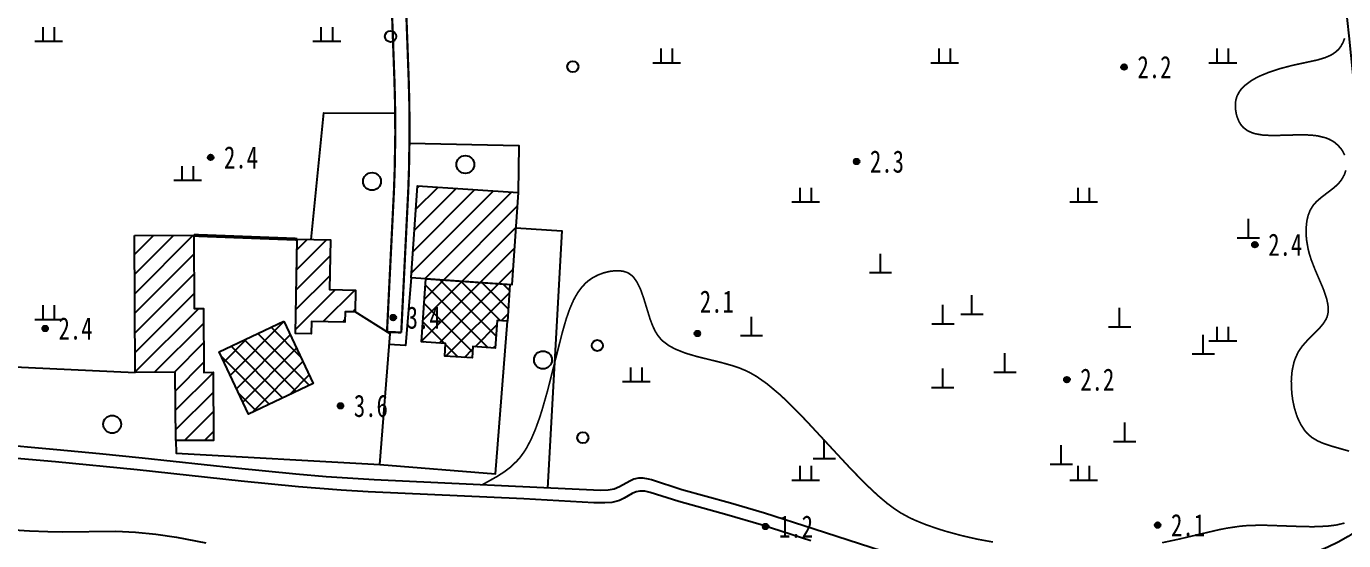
# Model space of a CAD drawing. Header units: metres. Extents: x 494039 to 619385, y 3351420 to 3402703.
# Drawn here: x 590308.2 to 590545.1, y 3392551 to 3392643.5 of the extents above; entities that cross this region are included whole.
import ezdxf
from ezdxf.enums import TextEntityAlignment as Align

# ---------------------------------------------------------------- set-up
doc = ezdxf.new("R2010")
doc.units = ezdxf.units.M
for name, pattern in [('2430', [0]), ('2450', [0]), ('8521', [0]), ('9610', [0])]:
    doc.linetypes.add(name, pattern=pattern)
for name, color, linetype in [('210100', 130, 'Continuous'), ('310300', 8, 'Continuous'), ('310500', 8, 'Continuous'), ('340703', 8, 'Continuous'), ('380201', 8, '2430'), ('380202', 8, '2450'), ('420500', 8, 'Continuous'), ('510301', 8, 'Continuous'), ('720100', 8, 'Continuous'), ('760201', 8, '8521'), ('810100', 8, '9610'), ('810302', 8, 'Continuous'), ('810501', 8, 'Continuous')]:
    doc.layers.add(name, color=color, linetype=linetype)
doc.layers.add('710101', color=8, linetype='Continuous', lineweight=0)
pattern_1 = [(45, (0, 0), (-1.767766953, 1.767766953), []), (135, (0, 0), (-1.767766953, -1.767766953), [])]
pattern_2 = [(45, (0, 0), (-1.767766953, 1.767766953), [])]

# ---------------------------------------------------------------- blocks, each defined once
blk = doc.blocks.new('of')
at = {"color": 0, "linetype": 'Continuous'}
for p, q in [((0, 0), (0, 1.7)), ((-1, 0), (1, 0))]:
    blk.add_line(p, q, dxfattribs=at)
blk = doc.blocks.new('gc170')
at = {"linetype": 'Continuous'}
blk.add_circle((0, 0), 0.5, dxfattribs=at)
blk = doc.blocks.new('p_point')
for radius in [0.25, 0.2, 0.15, 0.1, 0.05]:
    blk.add_circle((0, 0), radius)
blk.add_point((0, 0))
blk = doc.blocks.new('v1')
blk.add_circle((0, 0), 0.8)
blk = doc.blocks.new('vm')
at = {"linetype": 'Continuous'}
for p, q in [((-0.5, 0), (-0.5, 1.3)), ((0.5, 1.3), (0.5, 0)), ((1.25, 0), (-1.25, 0))]:
    blk.add_line(p, q, dxfattribs=at)
blk = doc.blocks.new('1-3&1-4')
at = {"layer": '310300', "linetype": 'Continuous'}
h = blk.add_hatch(dxfattribs=at)
h.set_pattern_fill('ANSI31', color=8, scale=20, style=0)
h.set_pattern_definition(pattern_2)
h.paths.add_polyline_path([(590377.4286, 3392598.2477), (590378.5344, 3392614.8389), (590396.6179, 3392613.6336), (590395.512, 3392597.0424)])
h = blk.add_hatch(dxfattribs=at)
h.set_pattern_fill('ANSI31', color=8, scale=20, style=0)
h.set_pattern_definition(pattern_2)
h.paths.add_polyline_path([(590327.6574, 3392605.8572), (590338.3154, 3392605.917), (590338.3893, 3392592.7761), (590340.0359, 3392592.7854), (590340.1005, 3392581.2825), (590341.7824, 3392581.2919), (590341.8511, 3392569.0547), (590335.0666, 3392569.0165), (590334.9974, 3392581.3231), (590327.7955, 3392581.2827)])
h = blk.add_hatch(dxfattribs=at)
h.set_pattern_fill('ANSI31', color=8, scale=20, style=0)
h.set_pattern_definition(pattern_2)
h.paths.add_polyline_path([(590356.9318, 3392605.2112), (590362.8751, 3392605.0943), (590362.6997, 3392596.1765), (590367.4152, 3392596.0837), (590367.3379, 3392592.1572), (590365.5271, 3392592.1928), (590365.4903, 3392590.3204), (590359.4691, 3392590.4388), (590359.4255, 3392588.2236), (590356.5988, 3392588.2792)])
at = {"layer": '310500', "linetype": 'Continuous'}
h = blk.add_hatch(dxfattribs=at)
h.set_pattern_fill('ANSI37', color=8, scale=20, style=0)
h.set_pattern_definition(pattern_1)
h.paths.add_polyline_path([(590395.1673, 3392597.0654), (590394.7284, 3392590.4817), (590392.8551, 3392590.6066), (590392.5252, 3392585.6572), (590388.4876, 3392585.9263), (590388.3512, 3392583.8811), (590383.4314, 3392584.209), (590383.5811, 3392586.4553), (590379.2608, 3392586.7432), (590380.0161, 3392598.0753)])
h = blk.add_hatch(dxfattribs=at)
h.set_pattern_fill('ANSI37', color=8, scale=20, style=0)
h.set_pattern_definition(pattern_1)
h.paths.add_polyline_path([(590354.5008, 3392590.4668), (590359.7976, 3392579.2863), (590348.1465, 3392573.7667), (590342.8498, 3392584.9472)])
at = {"layer": '210100', "color": 141, "linetype": 'Continuous', "flags": 128}
for points in [[(590449.2398, 3392551.0176), (590440.3187, 3392553.8519), (590434.1758, 3392555.6757), (590425.5223, 3392558.0672), (590420.3805, 3392559.7109), (590419.394, 3392559.9046), (590418.5237, 3392559.9271), (590417.854, 3392559.8023), (590417.1637, 3392559.5111), (590415.7173, 3392558.6527), (590414.8767, 3392558.261), (590414.4295, 3392558.1144), (590413.5088, 3392557.9159), (590412.1987, 3392557.8066), (590410.2412, 3392557.856), (590397.6671, 3392558.5405), (590369.6614, 3392559.8403), (590364.8444, 3392560.1257), (590357.1323, 3392560.7225), (590346.8385, 3392561.7471), (590328.1139, 3392563.7566), (590313.4794, 3392565.2004), (590301.6247, 3392566.2527)], [(590303.098, 3392553.1616), (590308.7951, 3392552.7736), (590312.0556, 3392552.6558), (590314.6375, 3392552.638), (590324.3186, 3392552.7147), (590327.8524, 3392552.5788), (590331.5174, 3392552.2068), (590335.1825, 3392551.6503), (590340.5002, 3392550.6631)]]:
    blk.add_lwpolyline(points, dxfattribs=at)
at = {"layer": '310300', "color": 8, "linetype": 'Continuous', "flags": 128}
for points, elevation in [([(590377.4286, 3392598.2477), (590378.5344, 3392614.8389), (590396.6179, 3392613.6336), (590395.512, 3392597.0424)], 6.9435), ([(590356.9318, 3392605.2112), (590362.8751, 3392605.0943), (590362.6997, 3392596.1765), (590367.4152, 3392596.0837), (590367.3379, 3392592.1572), (590365.5271, 3392592.1928), (590365.4903, 3392590.3204), (590359.4691, 3392590.4388), (590359.4255, 3392588.2236), (590356.5988, 3392588.2792)], 6.4686)]:
    blk.add_lwpolyline(points, close=True, dxfattribs=dict(at, elevation=elevation))
blk.add_lwpolyline([(590327.6574, 3392605.8572), (590338.3154, 3392605.917), (590338.3893, 3392592.7761), (590340.0359, 3392592.7854), (590340.1005, 3392581.2825), (590341.7824, 3392581.2919), (590341.8511, 3392569.0547), (590335.0666, 3392569.0165), (590334.9974, 3392581.3231), (590327.7955, 3392581.2827)], close=True, dxfattribs=at)
at = {"layer": '310500', "color": 8, "linetype": 'Continuous', "flags": 128}
blk.add_lwpolyline([(590395.1673, 3392597.0654), (590394.7284, 3392590.4817), (590392.8551, 3392590.6066), (590392.5252, 3392585.6572), (590388.4876, 3392585.9263), (590388.3512, 3392583.8811), (590383.4314, 3392584.209), (590383.5811, 3392586.4553), (590379.2608, 3392586.7432), (590380.0161, 3392598.0753)], close=True, dxfattribs=at)
at = {"layer": '310500', "color": 8, "linetype": 'Continuous', "elevation": 14.2201, "flags": 128}
blk.add_lwpolyline([(590354.5008, 3392590.4668), (590359.7976, 3392579.2863), (590348.1465, 3392573.7667), (590342.8498, 3392584.9472)], close=True, dxfattribs=at)
at = {"layer": '380201', "color": 8, "linetype": '2430', "const_width": 0.6, "flags": 128}
blk.add_lwpolyline([(590356.9318, 3392605.2112), (590338.3154, 3392605.917)], dxfattribs=at)
at = {"layer": '380202', "color": 8, "linetype": '2450', "flags": 128}
for points in [[(590377.4286, 3392598.2477), (590376.3564, 3392586.0879), (590373.4667, 3392586.2947)], [(590335.0666, 3392569.0165), (590335.1297, 3392566.7828), (590371.7822, 3392564.7381), (590373.6155, 3392588.1992), (590367.3379, 3392592.1572)], [(590371.7822, 3392564.7381), (590392.5605, 3392563.0374), (590394.7284, 3392590.4817)]]:
    blk.add_lwpolyline(points, dxfattribs=at)
at = {"layer": '420500', "color": 8, "linetype": 'Continuous', "const_width": 0.4, "flags": 128}
for points in [[(590373.2799, 3392691.939), (590373.3955, 3392674.9961), (590373.6003, 3392658.9456), (590373.8698, 3392648.2463), (590374.3879, 3392633.9293), (590374.4962, 3392629.9022), (590374.5517, 3392624.252), (590374.4376, 3392617.6941), (590374.3115, 3392614.0511), (590373.0559, 3392588.5521)], [(590375.8458, 3392691.9747), (590375.9614, 3392675.0392), (590376.1662, 3392658.9958), (590376.4355, 3392648.3012), (590376.955, 3392633.9422), (590377.0638, 3392629.9025), (590377.1194, 3392624.2349), (590377.005, 3392617.6608), (590376.8786, 3392614.0088), (590375.6199, 3392588.4467)]]:
    blk.add_lwpolyline(points, dxfattribs=at)
at = {"layer": '420500', "color": 8, "linetype": 'Continuous', "const_width": 0.4, "elevation": 3.7708, "flags": 128}
blk.add_lwpolyline([(590373.0559, 3392588.5521), (590375.6199, 3392588.4467)], dxfattribs=at)
at = {"layer": '710101', "color": 8, "linetype": 'Continuous', "const_width": 0.3, "elevation": 2, "flags": 128}
for points in [[(590390.1588, 3392561.0685), (590392.8505, 3392562.5757), (590394.177, 3392563.4301), (590395.1827, 3392564.1914), (590396.3981, 3392565.3373), (590396.9725, 3392565.986), (590397.7383, 3392567.0336), (590398.1954, 3392567.7739), (590399.0071, 3392569.3346), (590399.7124, 3392570.9789), (590400.4867, 3392573.1194), (590400.9095, 3392574.4373), (590401.9375, 3392578.0354), (590404.5966, 3392588.5303), (590405.2892, 3392590.9261), (590405.9211, 3392592.7244), (590406.5616, 3392594.192), (590406.9267, 3392594.8917), (590407.4708, 3392595.7805), (590408.0928, 3392596.609), (590408.8082, 3392597.3649), (590409.2066, 3392597.711), (590409.9764, 3392598.2564), (590410.9517, 3392598.7683), (590412.0062, 3392599.1651), (590413.0943, 3392599.4341), (590414.1709, 3392599.5587), (590414.6909, 3392599.5605), (590415.5494, 3392599.4553), (590416.2124, 3392599.2432), (590416.6049, 3392599.0356), (590417.1283, 3392598.6316), (590417.4389, 3392598.3076), (590417.9823, 3392597.5486), (590418.647, 3392596.1918), (590419.1935, 3392594.658), (590420.3599, 3392590.8604), (590420.8503, 3392589.5751), (590421.3114, 3392588.6264), (590421.7113, 3392587.979), (590422.2725, 3392587.2846), (590422.7299, 3392586.8416), (590423.7519, 3392586.0842), (590424.8901, 3392585.4655), (590426.7576, 3392584.7273), (590428.7536, 3392584.1379), (590433.2489, 3392583.031), (590435.2925, 3392582.4558), (590436.2832, 3392582.1214), (590437.5555, 3392581.6043), (590438.2387, 3392581.271), (590439.5456, 3392580.519), (590441.3898, 3392579.2236), (590443.6991, 3392577.281), (590444.81, 3392576.2468), (590446.9753, 3392574.0973), (590448.5663, 3392572.4381), (590456.4065, 3392563.9886), (590459.0721, 3392561.2587), (590461.2731, 3392559.1837), (590462.991, 3392557.734), (590464.183, 3392556.8414), (590465.4249, 3392556.0279), (590466.9556, 3392555.1921), (590467.9068, 3392554.7435), (590469.8656, 3392553.9394), (590472.2208, 3392553.1233), (590473.5907, 3392552.7037), (590476.3667, 3392551.9505), (590479.1753, 3392551.3074), (590482.0038, 3392550.7902)], [(590512.4241, 3392550.6661), (590515.4054, 3392551.3047), (590522.712, 3392553.0193), (590524.0636, 3392553.2801), (590526.4654, 3392553.636), (590527.9362, 3392553.7631), (590530.5091, 3392553.8206), (590537.9071, 3392553.5632), (590539.6151, 3392553.5433), (590542.1073, 3392553.643), (590543.6998, 3392553.8418), (590545.214, 3392554.1931)], [(590546.049, 3392567.125), (590543.0065, 3392567.9916), (590541.2737, 3392568.5727), (590540.3496, 3392568.9819), (590539.3027, 3392569.6136), (590538.4424, 3392570.3841), (590538.047, 3392570.8529), (590537.3644, 3392571.8961), (590536.8105, 3392573.0538), (590536.5773, 3392573.6667), (590536.1921, 3392574.9452), (590535.91, 3392576.2753), (590535.7285, 3392577.6367), (590535.6498, 3392579.6956), (590535.7368, 3392581.0521), (590535.8265, 3392581.7184), (590536.1091, 3392583.0144), (590536.3072, 3392583.6386), (590536.8333, 3392584.8245), (590537.0827, 3392585.2475), (590537.673, 3392586.0637), (590538.5773, 3392587.0773), (590540.7964, 3392589.3154), (590541.47, 3392590.1387), (590541.9132, 3392590.8674), (590542.0747, 3392591.2439), (590542.23, 3392591.8178), (590542.2825, 3392592.2117), (590542.2985, 3392592.614), (590542.2343, 3392593.4414), (590542.0047, 3392594.5135), (590541.566, 3392595.8473), (590541.2049, 3392596.761), (590539.8811, 3392599.8435), (590539.2172, 3392601.5656), (590538.8997, 3392602.5681), (590538.6635, 3392603.5061), (590538.4063, 3392605.0131), (590538.3349, 3392605.7618), (590538.3137, 3392607.231), (590538.4404, 3392608.4653), (590538.6709, 3392609.4672), (590539.0294, 3392610.4003), (590539.5347, 3392611.2464), (590540.1703, 3392611.9696), (590541.0284, 3392612.7163), (590543.3667, 3392614.506), (590544.1119, 3392615.2048), (590544.6651, 3392615.8735), (590545.2111, 3392616.8561), (590545.4562, 3392617.5916)], [(590545.2599, 3392620.3174), (590544.8649, 3392621.0731), (590544.6219, 3392621.4273), (590544.0594, 3392622.076), (590543.4131, 3392622.6275), (590543.0573, 3392622.8649), (590542.4543, 3392623.1851), (590541.8176, 3392623.4377), (590540.4617, 3392623.7747), (590539.7508, 3392623.8746), (590538.2815, 3392623.9718), (590537.1514, 3392623.9795), (590532.2494, 3392623.8482), (590530.4875, 3392623.9395), (590529.1868, 3392624.166), (590528.5847, 3392624.3494), (590527.756, 3392624.7344), (590527.0341, 3392625.2781), (590526.5728, 3392625.8152), (590526.2132, 3392626.4275), (590525.9004, 3392627.2084), (590525.7705, 3392627.6701), (590525.61, 3392628.6209), (590525.5914, 3392629.5638), (590525.6705, 3392630.1906), (590525.8712, 3392630.8852), (590526.2995, 3392631.7153), (590526.5738, 3392632.094), (590527.2259, 3392632.7873), (590528.4192, 3392633.6903), (590529.329, 3392634.2155), (590530.059, 3392634.5749), (590531.6147, 3392635.2165), (590533.5422, 3392635.8531), (590535.8191, 3392636.4536), (590540.3844, 3392637.4387), (590541.7302, 3392637.8497), (590542.6532, 3392638.247), (590543.0803, 3392638.4839), (590543.7321, 3392638.9481), (590544.1918, 3392639.3929), (590544.5986, 3392639.9302), (590544.975, 3392640.6415), (590545.2449, 3392641.3295)]]:
    blk.add_lwpolyline(points, dxfattribs=at)
at = {"layer": '760201', "color": 8, "linetype": '8521', "flags": 128}
blk.add_lwpolyline([(590538.8791, 3392824.2735), (590537.9593, 3392822.5073), (590537.5443, 3392821.4876), (590537.405, 3392821.0252), (590537.256, 3392820.1956), (590537.2547, 3392819.0946), (590537.4145, 3392818.2168), (590537.7547, 3392817.2295), (590539.3168, 3392813.9781), (590539.8502, 3392812.6153), (590540.0655, 3392811.9265), (590540.3844, 3392810.5411), (590540.484, 3392809.8474), (590540.5519, 3392808.4647), (590540.448, 3392807.2334), (590540.1174, 3392805.7994), (590539.6319, 3392804.3842), (590538.4385, 3392801.2544), (590538.0807, 3392799.9887), (590537.8732, 3392798.5784), (590537.8619, 3392797.3321), (590537.9219, 3392796.5475), (590538.1661, 3392794.9721), (590538.3753, 3392794.027), (590538.9811, 3392791.8385), (590541.4624, 3392784.3369), (590542.3529, 3392781.4201), (590542.7165, 3392780.0477), (590543.2372, 3392777.6822), (590543.6252, 3392775.2815), (590543.7632, 3392774.0741), (590543.9033, 3392771.8979), (590543.8921, 3392769.9694), (590543.8309, 3392769.0104), (590543.5881, 3392767.1373), (590543.1569, 3392765.0717), (590541.4134, 3392758.4678), (590541.0237, 3392756.5196), (590540.7576, 3392754.4458), (590540.5862, 3392751.6576), (590540.5556, 3392749.9052), (590540.7284, 3392741.4458), (590540.7416, 3392738.7758), (590540.5979, 3392734.3461), (590540.4337, 3392731.5841), (590539.2882, 3392716.7034), (590539.0667, 3392712.293), (590539.0067, 3392708.9403), (590539.082, 3392703.3326), (590539.2046, 3392699.8259), (590539.5664, 3392692.8126), (590540.06, 3392685.8062), (590540.6467, 3392679.5162), (590541.3463, 3392673.9835), (590544.2979, 3392655.7439), (590545.0702, 3392650.1223), (590546.0161, 3392641.7533), (590548.6115, 3392615.8415), (590549.6053, 3392607.3601), (590550.5407, 3392600.7293), (590553.2034, 3392585.1476), (590553.8563, 3392580.6175), (590554.2749, 3392576.5796), (590554.456, 3392572.8217), (590554.4422, 3392569.5542), (590554.2383, 3392566.0021), (590553.9795, 3392563.8786), (590553.8076, 3392562.9108), (590553.4258, 3392561.3263), (590552.7719, 3392559.4918), (590552.1851, 3392558.3042), (590551.407, 3392557.0443), (590550.9741, 3392556.44), (590550.0316, 3392555.2881), (590549.5259, 3392554.7429), (590548.4543, 3392553.7213), (590546.9896, 3392552.5626), (590545.8501, 3392551.7992), (590544.0641, 3392550.772), (590542.2051, 3392549.8584), (590539.9687, 3392548.9011), (590537.024, 3392547.7897), (590533.0483, 3392546.4215), (590527.0994, 3392544.4292), (590521.8688, 3392542.7662), (590518.1093, 3392541.6887), (590515.07, 3392540.9339), (590513.6188, 3392540.6224), (590510.5874, 3392540.085), (590507.5273, 3392539.6863), (590505.9916, 3392539.54), (590502.9181, 3392539.3635), (590501.3838, 3392539.3404), (590498.9384, 3392539.4107), (590496.7861, 3392539.5983), (590495.5595, 3392539.7542), (590493.1172, 3392540.152), (590489.4743, 3392540.9147), (590485.8492, 3392541.8177), (590481.0343, 3392543.1625), (590478.0326, 3392544.0565), (590470.2489, 3392546.4905), (590449.8637, 3392553.1316), (590440.9514, 3392555.9621), (590434.8134, 3392557.7819), (590426.0456, 3392560.2002), (590420.5937, 3392561.9634), (590420.0528, 3392562.0982), (590419.0939, 3392562.2493), (590418.2651, 3392562.2513), (590417.4112, 3392562.073), (590416.7033, 3392561.756), (590414.877, 3392560.6941), (590413.8705, 3392560.3161), (590412.8309, 3392560.1151), (590411.4305, 3392560.0362), (590370.752, 3392561.97), (590362.1165, 3392562.5187), (590356.6629, 3392562.978), (590345.7385, 3392564.0803), (590329.0206, 3392565.8741), (590321.3481, 3392566.6505), (590313.675, 3392567.3907), (590301.8092, 3392568.4446), (590293.5746, 3392569.0309), (590277.8113, 3392569.8261), (590272.9348, 3392570.202), (590269.158, 3392570.6296), (590266.833, 3392570.9842), (590261.0315, 3392572.0951), (590258.3894, 3392572.5257), (590256.5102, 3392572.7367), (590253.5175, 3392572.9224), (590249.6522, 3392572.9696), (590247.499, 3392572.9324), (590235.8283, 3392572.4392), (590226.1163, 3392572.1297), (590219.062, 3392571.9741), (590205.843, 3392571.7874), (590200.5569, 3392571.7692), (590193.51, 3392571.8511), (590188.8835, 3392572.0141), (590181.3945, 3392572.4348), (590173.3767, 3392573.0371), (590166.4389, 3392573.7014), (590159.6557, 3392574.5412), (590153.4244, 3392575.4657), (590147.7832, 3392576.4417), (590143.2967, 3392577.3558), (590139.9563, 3392578.1584), (590138.2969, 3392578.6112), (590135.2034, 3392579.5883), (590133.0677, 3392580.4062), (590131.3358, 3392581.1944), (590130.4913, 3392581.6323), (590129.1764, 3392582.404), (590127.814, 3392583.3578), (590126.5788, 3392584.4502), (590125.761, 3392585.3866), (590124.9545, 3392586.55), (590124.5946, 3392587.1644), (590123.9489, 3392588.4471), (590123.2994, 3392590.016), (590122.9689, 3392590.9387), (590122.17, 3392593.5341), (590121.6536, 3392595.4385), (590118.4978, 3392607.8842), (590115.0061, 3392621.221), (590114.3955, 3392623.7712), (590113.5742, 3392627.6126), (590112.9467, 3392631.3148), (590112.4451, 3392635.3072), (590111.9386, 3392640.8233), (590111.404, 3392648.8733), (590110.4933, 3392666.3941), (590109.6977, 3392683.8974), (590109.3911, 3392693.1148), (590109.3103, 3392700.4984), (590109.4177, 3392705.0168), (590109.6416, 3392708.2347), (590109.9577, 3392710.7957), (590110.1759, 3392712.0697), (590110.5966, 3392713.97), (590110.8562, 3392714.9144), (590111.3746, 3392716.4783), (590111.6972, 3392717.2924), (590112.2236, 3392718.3903), (590113.0133, 3392719.5912), (590113.6057, 3392720.2245), (590114.1966, 3392720.6943), (590114.9598, 3392721.1514), (590115.9109, 3392721.5721), (590117.1871, 3392721.9762), (590118.9294, 3392722.3592), (590120.3571, 3392722.6018), (590123.3258, 3392723.0053), (590125.5293, 3392723.2336), (590129.8941, 3392723.5529), (590132.7817, 3392723.693), (590139.2408, 3392723.8773), (590144.2456, 3392723.9469), (590167.9128, 3392724.0947), (590175.4074, 3392724.177), (590184.9572, 3392724.3771), (590190.3296, 3392724.5908), (590206.3631, 3392725.5605), (590208.7332, 3392725.6596), (590212.8727, 3392725.7377), (590216.4089, 3392725.6591), (590218.1711, 3392725.5483), (590219.7899, 3392725.3919), (590222.464, 3392725.0165), (590226.0171, 3392724.3574), (590236.2206, 3392722.1823), (590238.0025, 3392721.8558), (590240.6851, 3392721.4496), (590242.0155, 3392721.298), (590244.6205, 3392721.1046), (590248.1093, 3392721.0192), (590251.6059, 3392721.0911), (590255.1009, 3392721.2972), (590256.8447, 3392721.4485), (590260.3182, 3392721.8532), (590262.0447, 3392722.1123), (590265.0984, 3392722.6813), (590270.5273, 3392723.801), (590274.0543, 3392724.3478), (590278.451, 3392724.8393), (590281.3432, 3392725.1018), (590299.3508, 3392726.4976), (590307.0617, 3392727.1754), (590312.8213, 3392727.8231), (590315.7867, 3392728.2345), (590318.7461, 3392728.7441), (590320.6695, 3392729.2072), (590322.0446, 3392729.6549), (590322.7013, 3392729.9193), (590323.7382, 3392730.4309), (590324.5061, 3392730.9132), (590325.2093, 3392731.4699), (590325.838, 3392732.1105), (590326.3815, 3392732.8453), (590326.9007, 3392733.838), (590327.2847, 3392734.9374), (590327.5307, 3392736.1047), (590327.6339, 3392737.3023), (590327.5877, 3392738.4929), (590327.3835, 3392739.6391), (590327.0849, 3392740.5329), (590326.7567, 3392741.1917), (590326.2277, 3392741.9253), (590325.6127, 3392742.5048), (590324.9707, 3392742.9446), (590324.5565, 3392743.1706), (590323.6832, 3392743.5413), (590322.8545, 3392743.7901), (590321.8656, 3392743.9794), (590321.2065, 3392744.0477), (590319.8887, 3392744.0633), (590317.9131, 3392743.8379), (590315.9382, 3392743.3921), (590313.6349, 3392742.6974), (590310.0157, 3392741.4861), (590307.7123, 3392740.8058), (590306.3958, 3392740.5017), (590270.3963, 3392736.254), (590241.0312, 3392731.9126), (590234.0976, 3392732.7561), (590229.2587, 3392736.5592), (590227.198, 3392739.5724), (590227.1096, 3392746.6448), (590227.5292, 3392779.8786), (590225.591, 3392781.4358), (590217.2244, 3392780.3904), (590216.4067, 3392779.7169), (590215.2591, 3392766.5358), (590214.0078, 3392753.7788), (590213.1582, 3392750.4596), (590210.3526, 3392744.1045), (590208.0244, 3392741.4678), (590205.5294, 3392739.8948), (590191.6229, 3392736.3852), (590172.9714, 3392736.5938), (590164.9809, 3392736.3521), (590116.631, 3392735.735), (590114.6492, 3392736.7035), (590113.1475, 3392738.4906), (590108.5068, 3392749.3792), (590107.3375, 3392754.0679), (590103.969, 3392774.1331), (590101.6074, 3392788.6083), (590101.3644, 3392798.7716), (590102.3811, 3392812.9567), (590102.8498, 3392848.6184), (590101.9934, 3392872.6758), (590101.5744, 3392878.6508), (590098.1154, 3392892.4966), (590097.0933, 3392900.5523), (590096.6656, 3392916.6283), (590097.4013, 3392920.3764), (590098.1629, 3392925.5703), (590098.3117, 3392927.8481), (590097.8866, 3392933.19), (590099.2079, 3392939.4941), (590100.9573, 3392941.5518), (590121.2715, 3392945.9555), (590124.768, 3392947.27), (590125.5936, 3392948.0604), (590126.5754, 3392950.4367), (590129.1349, 3392950.8137)], dxfattribs=at)
at = {"layer": '810100', "color": 8, "linetype": '9610', "flags": 128}
for points, elevation in [([(590359.4482, 3392605.1617), (590361.7199, 3392627.9123), (590374.51, 3392627.8688)], 3.1691), ([(590377.0784, 3392622.4927), (590396.7813, 3392622.0393), (590396.6179, 3392613.6336)], 3.1691), ([(590396.1948, 3392607.2858), (590404.4911, 3392606.7426), (590401.9364, 3392560.4846)], 3.0622), ([(590294.1177, 3392568.9989), (590294.606, 3392581.1017), (590280.5804, 3392581.3474), (590281.4069, 3392605.3276), (590293.2381, 3392604.9767), (590293.2192, 3392582.8607), (590327.7955, 3392581.2827)], 3.1691)]:
    blk.add_lwpolyline(points, dxfattribs=dict(at, elevation=elevation))
at = {"layer": '340703', "color": 8, "linetype": 'Continuous', "xscale": 2, "yscale": 2}
for p in [(590527.9387, 3392605.4528, 3.787), (590461.7887, 3392599.2037, 3.7158), (590478.2358, 3392591.7714, 3.7158), (590473.0028, 3392590.0316, 3.7158), (590504.7864, 3392589.469, 3.787), (590438.5941, 3392587.8892, 3.7514), (590519.8255, 3392584.6044, 3.787), (590484.1706, 3392581.3082, 3.787), (590472.9744, 3392578.5539, 3.7514), (590505.6903, 3392568.8752, 3.787), (590451.6661, 3392565.8127, 3.8227), (590494.2847, 3392564.7821, 3.787)]:
    blk.add_blockref('of', p, dxfattribs=at)
at = {"layer": '510301', "color": 8, "linetype": 'Continuous', "xscale": 2, "yscale": 2}
for p in [(590373.6947, 3392641.6578, 3.1062), (590406.4682, 3392636.236, 3.1062), (590410.8687, 3392586.1122, 2.9872), (590408.2721, 3392569.5463, 2.8448)]:
    blk.add_blockref('gc170', p, dxfattribs=at)
at = {"layer": '720100', "color": 8, "linetype": 'Continuous', "xscale": 2, "yscale": 2, "zscale": 2}
for p in [(590505.5846, 3392636.1589, 2.2284), (590341.3458, 3392619.9231, 2.4328), (590457.4835, 3392619.1809, 2.25), (590529.1031, 3392604.2291, 2.3627), (590311.5916, 3392589.1755, 2.426), (590374.1877, 3392591.1349, 3.4419), (590428.8715, 3392588.2653, 2.0811), (590495.3001, 3392579.9849, 2.2017), (590364.6929, 3392575.2674, 3.5692), (590441.1298, 3392553.5734, 1.2), (590511.6229, 3392553.832, 2.0658)]:
    blk.add_blockref('p_point', p, dxfattribs=at)
at = {"layer": '810302', "color": 8, "linetype": 'Continuous', "xscale": 2, "yscale": 2}
for p in [(590312.2272, 3392640.7464), (590362.2272, 3392640.7464), (590423.3259, 3392636.8765), (590473.3259, 3392636.8765), (590523.3259, 3392636.8765), (590337.2272, 3392615.7464), (590448.3259, 3392611.8765), (590498.3259, 3392611.8765), (590312.2272, 3392590.7464), (590523.3259, 3392586.8765), (590417.8863, 3392579.5625), (590448.3259, 3392561.8765), (590498.3259, 3392561.8765)]:
    blk.add_blockref('vm', p, dxfattribs=at)
at = {"layer": '810501', "color": 8, "linetype": 'Continuous', "xscale": 2, "yscale": 2}
for p in [(590387.1437, 3392618.6397, 3.0622), (590370.3587, 3392615.6058, 3.1691), (590401.0971, 3392583.5146, 3.0622), (590323.6366, 3392571.9486, 3.1691)]:
    blk.add_blockref('v1', p, dxfattribs=at)
at = {"layer": '720100', "color": 8, "width": 0.75}
for s, p in [('2.2', (590507.9846, 3392636.1589, 2.2284)), ('2.4', (590343.7458, 3392619.9231, 2.4328)), ('2.3', (590459.8835, 3392619.1809, 2.25)), ('2.4', (590531.5031, 3392604.2291, 2.3627)), ('2.1', (590429.2973, 3392594.0062, 2.0811)), ('3.4', (590376.5877, 3392591.1349, 3.4419)), ('2.4', (590313.9916, 3392589.1755, 2.426)), ('2.2', (590497.7001, 3392579.9849, 2.2017)), ('3.6', (590367.0929, 3392575.2674, 3.5692)), ('1.2', (590443.5298, 3392553.5734, 1.2)), ('2.1', (590514.0229, 3392553.832, 2.0658))]:
    blk.add_text(s, height=4, dxfattribs=at).set_placement(p, align=Align.MIDDLE_LEFT)

msp = doc.modelspace()

# ---------------------------------------------------------------- block references
msp.add_blockref('1-3&1-4', (0, 0))

doc.saveas('drawing.dxf')
